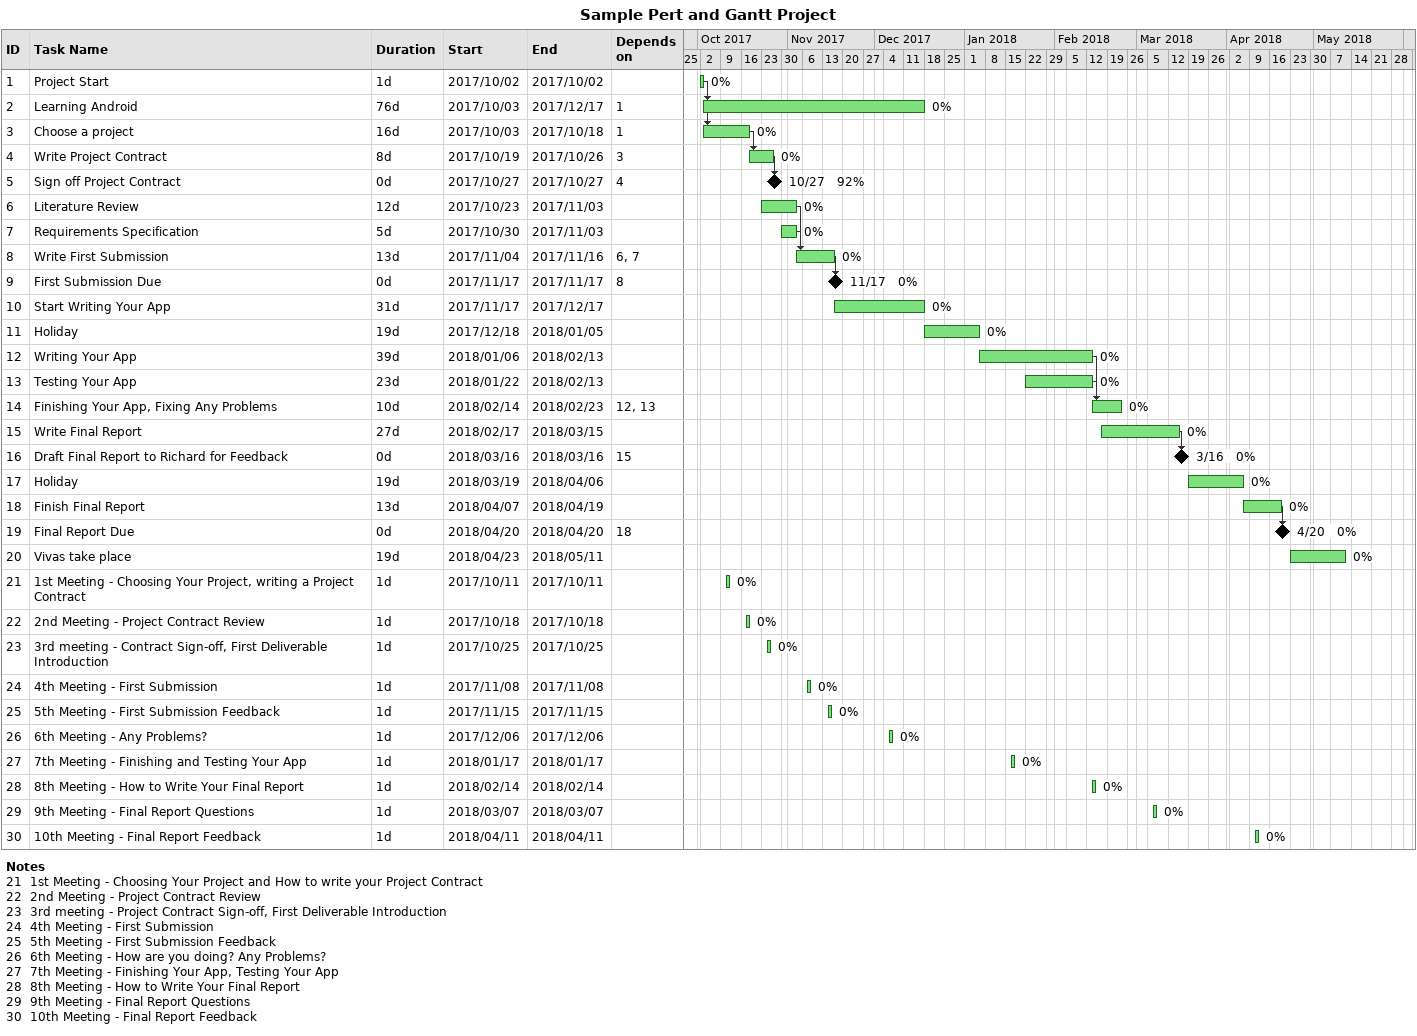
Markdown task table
Sample Pert and Gantt Project

| ID | Task | Duration | Start | Finish | Predecessors | % complete |
|---|---|---|---|---|---|---|
| 1 | Project Start | 1d | 2017-10-02 | 2017-10-02 |  | 0 |
| 2 | Learning Android | 76d | 2017-10-03 | 2017-12-17 | 1 | 0 |
| 3 | Choose a project | 16d | 2017-10-03 | 2017-10-18 | 1 | 0 |
| 4 | Write Project Contract | 8d | 2017-10-19 | 2017-10-26 | 3 | 0 |
| 5 | Sign off Project Contract | 0d | 2017-10-27 | 2017-10-27 | 4 | 92 |
| 6 | Literature Review | 12d | 2017-10-23 | 2017-11-03 |  | 0 |
| 7 | Requirements Specification | 5d | 2017-10-30 | 2017-11-03 |  | 0 |
| 8 | Write First Submission | 13d | 2017-11-04 | 2017-11-16 | 6, 7 | 0 |
| 9 | First Submission Due | 0d | 2017-11-17 | 2017-11-17 | 8 | 0 |
| 10 | Start Writing Your App | 31d | 2017-11-17 | 2017-12-17 |  | 0 |
| 11 | Holiday | 19d | 2017-12-18 | 2018-01-05 |  | 0 |
| 12 | Writing Your App | 39d | 2018-01-06 | 2018-02-13 |  | 0 |
| 13 | Testing Your App | 23d | 2018-01-22 | 2018-02-13 |  | 0 |
| 14 | Finishing Your App, Fixing Any Problems | 10d | 2018-02-14 | 2018-02-23 | 12, 13 | 0 |
| 15 | Write Final Report | 27d | 2018-02-17 | 2018-03-15 |  | 0 |
| 16 | Draft Final Report to Richard for Feedback | 0d | 2018-03-16 | 2018-03-16 | 15 | 0 |
| 17 | Holiday | 19d | 2018-03-19 | 2018-04-06 |  | 0 |
| 18 | Finish Final Report | 13d | 2018-04-07 | 2018-04-19 |  | 0 |
| 19 | Final Report Due | 0d | 2018-04-20 | 2018-04-20 | 18 | 0 |
| 20 | Vivas take place | 19d | 2018-04-23 | 2018-05-11 |  | 0 |
| 21 | 1st Meeting - Choosing Your Project, writing a Project Contract | 1d | 2017-10-11 | 2017-10-11 |  | 0 |
| 22 | 2nd Meeting - Project Contract Review | 1d | 2017-10-18 | 2017-10-18 |  | 0 |
| 23 | 3rd meeting - Contract Sign-off, First Deliverable Introduction | 1d | 2017-10-25 | 2017-10-25 |  | 0 |
| 24 | 4th Meeting - First Submission | 1d | 2017-11-08 | 2017-11-08 |  | 0 |
| 25 | 5th Meeting - First Submission Feedback | 1d | 2017-11-15 | 2017-11-15 |  | 0 |
| 26 | 6th Meeting - Any Problems? | 1d | 2017-12-06 | 2017-12-06 |  | 0 |
| 27 | 7th Meeting - Finishing and Testing Your App | 1d | 2018-01-17 | 2018-01-17 |  | 0 |
| 28 | 8th Meeting - How to Write Your Final Report | 1d | 2018-02-14 | 2018-02-14 |  | 0 |
| 29 | 9th Meeting - Final Report Questions | 1d | 2018-03-07 | 2018-03-07 |  | 0 |
| 30 | 10th Meeting - Final Report Feedback | 1d | 2018-04-11 | 2018-04-11 |  | 0 |

Notes
- 21: 1st Meeting - Choosing Your Project and How to write your Project Contract
- 22: 2nd Meeting - Project Contract Review
- 23: 3rd meeting - Project Contract Sign-off, First Deliverable Introduction
- 24: 4th Meeting - First Submission
- 25: 5th Meeting - First Submission Feedback
- 26: 6th Meeting - How are you doing? Any Problems?
- 27: 7th Meeting - Finishing Your App, Testing Your App
- 28: 8th Meeting - How to Write Your Final Report
- 29: 9th Meeting - Final Report Questions
- 30: 10th Meeting - Final Report Feedback
